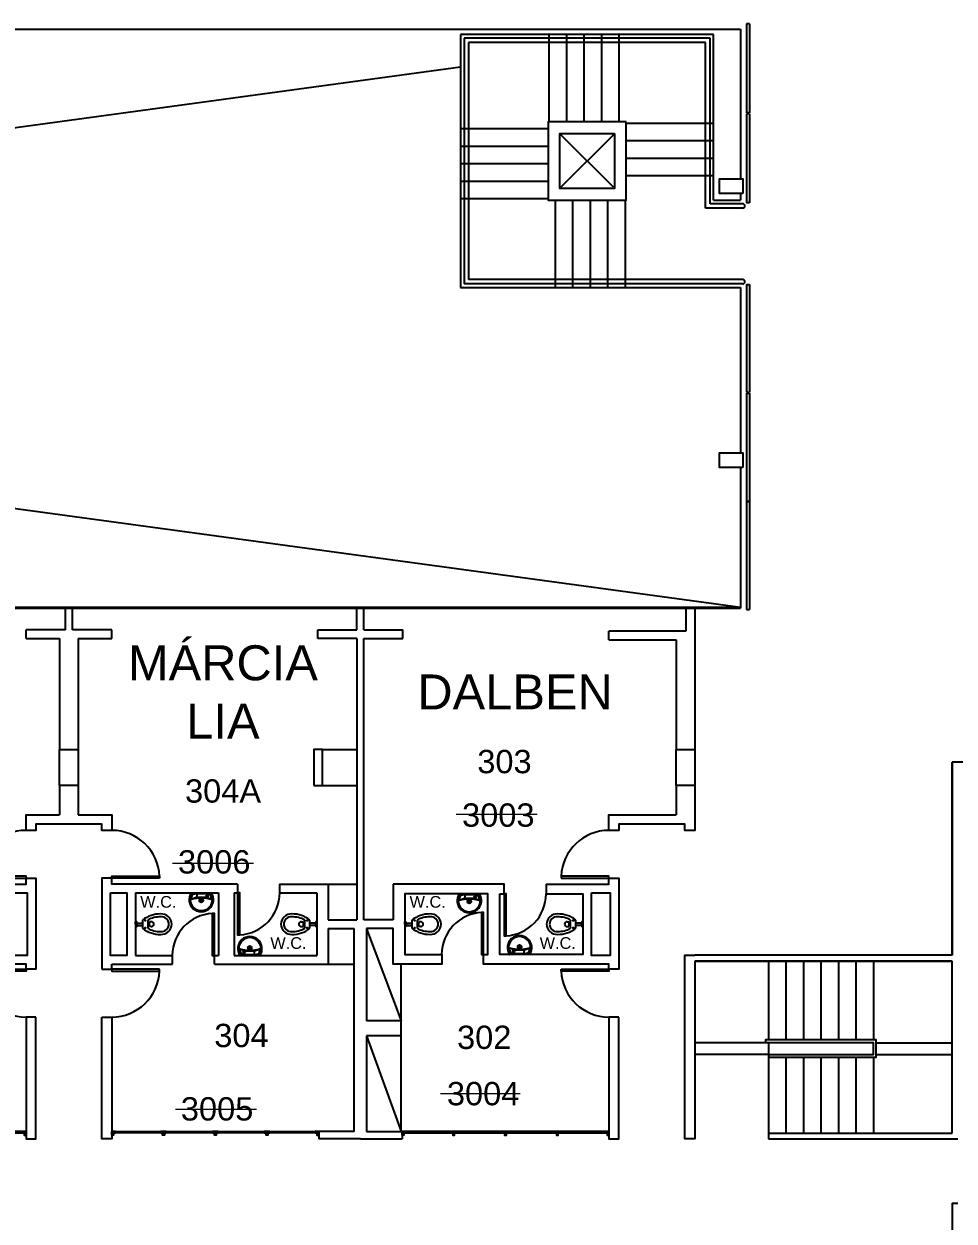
# Model space of a CAD drawing. Header units: metres. Extents: x -331 to 2982, y 362 to 2539.
# Drawn here: x 1066.98 to 1082.93, y 2306.4 to 2326.93 of the extents above; entities that cross this region are included whole.
import ezdxf
from ezdxf.enums import TextEntityAlignment as Align

# ---------------------------------------------------------------- set-up
doc = ezdxf.new("R2010")
doc.units = ezdxf.units.M
doc.linetypes.add('DASHDOT', pattern=[1, 0.5, -0.25, 0, -0.25])
doc.layers.get('0').update_dxf_attribs({"color": 251})
for name, color, linetype in [('ALV', 251, 'Continuous'), ('CX', 251, 'Continuous'), ('Det', 251, 'Continuous'), ('Est', 251, 'Continuous'), ('Mob', 251, 'Continuous'), ('Pis', 251, 'Continuous'), ('SALAS ANTIGAS', 1, 'Continuous'), ('SALAS NOVAS', 7, 'Continuous'), ('Texto_Salas', 251, 'Continuous'), ('vid', 251, 'Continuous'), ('vis', 251, 'Continuous')]:
    doc.layers.add(name, color=color, linetype=linetype)
doc.layers.add('Det_Lcorte', color=251, linetype='Continuous', lineweight=20)
doc.layers.add('LCorte', color=251, linetype='Continuous', lineweight=20)
doc.styles.add('ARIAL', font='arial.ttf')
doc.styles.add('DESTAQUE', font='arial.ttf', dxfattribs={"height": 0.4})
doc.styles.get("Standard").update_dxf_attribs({"font": 'arial.ttf', "height": 0.3})

# ---------------------------------------------------------------- blocks, each defined once
blk = doc.blocks.new('Gab_Velho01')
at = {"layer": 'ALV'}
for p, q in [((-938.009, 946.532), (-938.009, 946.902)), ((-933.129, 946.902), (-933.009, 946.902)), ((-933.129, 946.532), (-933.129, 946.902)), ((-933.009, 946.532), (-933.009, 946.902)), ((-928.129, 946.532), (-928.129, 946.902)), ((-938.009, 946.532), (-937.339, 946.532)), ((-937.339, 946.382), (-937.339, 946.532)), ((-933.804, 946.382), (-933.804, 946.532)), ((-933.129, 946.532), (-933.804, 946.532)), ((-932.334, 946.532), (-933.009, 946.532)), ((-932.334, 946.382), (-932.334, 946.532)), ((-928.799, 946.382), (-928.799, 946.532)), ((-928.799, 946.532), (-928.129, 946.532)), ((-938.009, 941.559), (-938.009, 946.382)), ((-938.009, 946.382), (-937.339, 946.382)), ((-933.804, 946.382), (-933.229, 946.382)), ((-933.229, 946.382), (-933.229, 944.482)), ((-932.909, 946.382), (-932.334, 946.382)), ((-932.909, 946.382), (-932.909, 944.482)), ((-928.129, 946.382), (-928.799, 946.382)), ((-928.129, 946.382), (-928.129, 941.559)), ((-933.229, 943.862), (-933.229, 943.362)), ((-932.909, 943.862), (-932.909, 943.362)), ((-936.514, 942.172), (-937.504, 942.172)), ((-937.504, 942.172), (-937.504, 941.559)), ((-930.174, 942.172), (-930.174, 942.022)), ((-929.454, 942.172), (-928.624, 942.172)), ((-929.454, 942.172), (-929.454, 942.022)), ((-928.624, 942.172), (-928.624, 941.559)), ((-931.924, 942.022), (-931.924, 940.947)), ((-931.924, 942.022), (-930.504, 942.022)), ((-930.504, 942.022), (-930.504, 940.947)), ((-930.234, 942.022), (-930.174, 942.022)), ((-930.234, 942.022), (-930.234, 940.947)), ((-929.454, 942.022), (-928.814, 942.022)), ((-928.814, 942.022), (-928.814, 940.947)), ((-937.504, 941.559), (-938.009, 941.559)), ((-928.624, 941.559), (-928.129, 941.559)), ((-937.964, 941.409), (-937.964, 939.826)), ((-928.624, 941.409), (-928.624, 940.797)), ((-928.624, 941.409), (-928.174, 941.409)), ((-928.174, 937.927), (-928.174, 941.409)), ((-931.924, 940.947), (-931.294, 940.947)), ((-931.294, 940.797), (-931.294, 940.947)), ((-930.574, 940.947), (-930.504, 940.947)), ((-930.574, 940.797), (-930.574, 940.947)), ((-930.234, 940.947), (-928.814, 940.947)), ((-932.334, 940.797), (-931.294, 940.797)), ((-932.334, 940.712), (-932.334, 940.797)), ((-930.574, 940.797), (-928.624, 940.797)), ((-932.504, 940.712), (-932.334, 940.712)), ((-937.369, 939.826), (-937.964, 939.826)), ((-937.369, 939.566), (-937.369, 939.826)), ((-937.964, 939.566), (-937.964, 937.927)), ((-937.369, 939.566), (-937.964, 939.566)), ((-937.964, 937.927), (-937.354, 937.927)), ((-937.354, 937.927), (-937.354, 937.802)), ((-928.174, 937.927), (-928.784, 937.927)), ((-928.784, 937.927), (-928.784, 937.802)), ((-938.069, 937.802), (-937.354, 937.802)), ((-928.069, 937.802), (-928.784, 937.802))]:
    blk.add_line(p, q, dxfattribs=at)
for points in [[(-932.909, 943.362), (-932.334, 943.362), (-932.334, 943.092), (-932.504, 943.092), (-932.504, 943.202), (-933.634, 943.202), (-933.634, 943.092), (-933.804, 943.092), (-933.804, 943.362), (-933.229, 943.362)], [(-934.884, 942.172), (-933.804, 942.172), (-933.804, 942.272), (-933.634, 942.272), (-933.634, 940.712), (-933.804, 940.712), (-933.804, 940.797), (-935.954, 940.797), (-935.954, 940.964), (-935.884, 940.964), (-935.884, 942.004), (-937.304, 942.004), (-937.304, 940.964), (-936.674, 940.964), (-936.674, 940.797), (-937.504, 940.797), (-937.504, 941.409), (-937.964, 941.409)], [(-935.674, 942.004), (-935.604, 942.004), (-935.604, 942.172), (-937.504, 942.172)], [(-934.884, 942.172), (-934.884, 942.004), (-934.254, 942.004), (-934.254, 940.964), (-935.674, 940.964), (-935.674, 942.004)], [(-930.174, 942.172), (-932.334, 942.172), (-932.334, 942.272), (-932.504, 942.272), (-932.504, 940.712)], [(-935.594, 937.906), (-935.594, 937.866), (-935.564, 937.866), (-935.564, 937.906)], [(-931.431, 937.906), (-931.431, 937.866), (-931.461, 937.866), (-931.461, 937.906)], [(-930.544, 937.906), (-930.544, 937.866), (-930.574, 937.866), (-930.574, 937.906)]]:
    blk.add_lwpolyline(points, dxfattribs=at)
for points in [[(-934.104, 942.022), (-933.784, 942.022), (-933.784, 940.947), (-934.104, 940.947)], [(-932.354, 942.022), (-932.074, 942.022), (-932.074, 940.947), (-932.354, 940.947)], [(-933.634, 939.892), (-933.804, 939.892), (-933.804, 937.802), (-933.634, 937.802)], [(-932.504, 939.892), (-932.334, 939.892), (-932.334, 937.802), (-932.504, 937.802)], [(-933.808, 937.926), (-937.35, 937.926), (-937.35, 937.906), (-933.808, 937.906)], [(-935.627, 937.926), (-935.581, 937.926), (-935.581, 937.906), (-935.627, 937.906), (-935.627, 937.905), (-935.58, 937.905), (-935.58, 937.927), (-935.627, 937.927)], [(-935.58, 937.927), (-935.577, 937.927), (-935.577, 937.905), (-935.58, 937.905)], [(-935.531, 937.926), (-935.576, 937.926), (-935.576, 937.906), (-935.531, 937.906), (-935.531, 937.905), (-935.577, 937.905), (-935.577, 937.927), (-935.531, 937.927)], [(-932.33, 937.926), (-928.788, 937.926), (-928.788, 937.906), (-932.33, 937.906)], [(-931.494, 937.926), (-931.449, 937.926), (-931.449, 937.906), (-931.494, 937.906), (-931.494, 937.905), (-931.448, 937.905), (-931.448, 937.927), (-931.494, 937.927)], [(-931.445, 937.927), (-931.448, 937.927), (-931.448, 937.905), (-931.445, 937.905)], [(-931.398, 937.926), (-931.444, 937.926), (-931.444, 937.906), (-931.398, 937.906), (-931.398, 937.905), (-931.445, 937.905), (-931.445, 937.927), (-931.398, 937.927)], [(-930.607, 937.926), (-930.561, 937.926), (-930.561, 937.906), (-930.607, 937.906), (-930.607, 937.905), (-930.56, 937.905), (-930.56, 937.927), (-930.607, 937.927)], [(-930.557, 937.927), (-930.56, 937.927), (-930.56, 937.905), (-930.557, 937.905)], [(-930.511, 937.926), (-930.556, 937.926), (-930.556, 937.906), (-930.511, 937.906), (-930.511, 937.905), (-930.557, 937.905), (-930.557, 937.927), (-930.511, 937.927)]]:
    blk.add_lwpolyline(points, close=True, dxfattribs=at)
at = {"layer": 'CX'}
for points in [[(-934.624, 942.272), (-933.804, 942.272), (-933.804, 942.307), (-934.624, 942.307)], [(-931.514, 942.272), (-932.334, 942.272), (-932.334, 942.307), (-931.514, 942.307)], [(-935.569, 941.284), (-935.569, 942.004), (-935.604, 942.004), (-935.604, 941.284)], [(-930.139, 941.302), (-930.139, 942.022), (-930.174, 942.022), (-930.174, 941.302)], [(-935.989, 941.684), (-935.989, 940.964), (-935.954, 940.964), (-935.954, 941.684)], [(-930.609, 941.667), (-930.609, 940.947), (-930.574, 940.947), (-930.574, 941.667)], [(-934.624, 940.712), (-933.804, 940.712), (-933.804, 940.677), (-934.624, 940.677)], [(-931.514, 940.712), (-932.334, 940.712), (-932.334, 940.677), (-931.514, 940.677)], [(-937.351, 937.927), (-937.354, 937.927), (-937.354, 937.905), (-937.351, 937.905)], [(-937.291, 937.926), (-937.35, 937.926), (-937.35, 937.906), (-937.291, 937.906), (-937.291, 937.905), (-937.351, 937.905), (-937.351, 937.927), (-937.291, 937.927)], [(-936.514, 937.926), (-936.469, 937.926), (-936.469, 937.906), (-936.514, 937.906), (-936.514, 937.905), (-936.468, 937.905), (-936.468, 937.927), (-936.514, 937.927)], [(-936.468, 937.927), (-936.465, 937.927), (-936.465, 937.905), (-936.468, 937.905)], [(-936.418, 937.926), (-936.464, 937.926), (-936.464, 937.906), (-936.418, 937.906), (-936.418, 937.905), (-936.465, 937.905), (-936.465, 937.927), (-936.418, 937.927)], [(-934.739, 937.926), (-934.694, 937.926), (-934.694, 937.906), (-934.739, 937.906), (-934.739, 937.905), (-934.693, 937.905), (-934.693, 937.927), (-934.739, 937.927)], [(-934.693, 937.927), (-934.69, 937.927), (-934.69, 937.905), (-934.693, 937.905)], [(-934.643, 937.926), (-934.689, 937.926), (-934.689, 937.906), (-934.643, 937.906), (-934.643, 937.905), (-934.69, 937.905), (-934.69, 937.927), (-934.643, 937.927)], [(-933.867, 937.926), (-933.808, 937.926), (-933.808, 937.906), (-933.867, 937.906), (-933.867, 937.905), (-933.807, 937.905), (-933.807, 937.927), (-933.867, 937.927)], [(-933.807, 937.927), (-933.804, 937.927), (-933.804, 937.905), (-933.807, 937.905)], [(-932.331, 937.927), (-932.334, 937.927), (-932.334, 937.905), (-932.331, 937.905)], [(-932.271, 937.926), (-932.33, 937.926), (-932.33, 937.906), (-932.271, 937.906), (-932.271, 937.905), (-932.331, 937.905), (-932.331, 937.927), (-932.271, 937.927)], [(-929.719, 937.926), (-929.674, 937.926), (-929.674, 937.906), (-929.719, 937.906), (-929.719, 937.905), (-929.673, 937.905), (-929.673, 937.927), (-929.719, 937.927)], [(-929.67, 937.927), (-929.673, 937.927), (-929.673, 937.905), (-929.67, 937.905)], [(-929.623, 937.926), (-929.669, 937.926), (-929.669, 937.906), (-929.623, 937.906), (-929.623, 937.905), (-929.67, 937.905), (-929.67, 937.927), (-929.623, 937.927)], [(-928.847, 937.926), (-928.788, 937.926), (-928.788, 937.906), (-928.847, 937.906), (-928.847, 937.905), (-928.787, 937.905), (-928.787, 937.927), (-928.847, 937.927)], [(-928.787, 937.927), (-928.784, 937.927), (-928.784, 937.905), (-928.787, 937.905)]]:
    blk.add_lwpolyline(points, close=True, dxfattribs=at)
for points in [[(-937.324, 937.906), (-937.324, 937.866), (-937.354, 937.866), (-937.354, 937.906)], [(-936.481, 937.906), (-936.481, 937.866), (-936.451, 937.866), (-936.451, 937.906)], [(-934.706, 937.906), (-934.706, 937.866), (-934.676, 937.866), (-934.676, 937.906)], [(-933.834, 937.906), (-933.834, 937.866), (-933.804, 937.866), (-933.804, 937.906)], [(-932.304, 937.906), (-932.304, 937.866), (-932.334, 937.866), (-932.334, 937.906)], [(-929.656, 937.906), (-929.656, 937.866), (-929.686, 937.866), (-929.686, 937.906)], [(-928.814, 937.906), (-928.814, 937.866), (-928.784, 937.866), (-928.784, 937.906)]]:
    blk.add_lwpolyline(points, dxfattribs=at)
at = {"layer": 'CX', "color": 1}
for centre, radius, start, end in [((-933.804, 942.272), 0.821, 90, 177.5559), ((-932.334, 942.272), 0.821, 2.4441, 90), ((-935.604, 942.004), 0.721, 272.783, 0), ((-930.174, 942.022), 0.721, 272.783, 0), ((-935.954, 940.964), 0.721, 92.783, 180), ((-930.574, 940.947), 0.721, 92.783, 180), ((-933.804, 940.712), 0.821, 182.4441, 270), ((-932.334, 940.712), 0.821, 270, 357.5559)]:
    blk.add_arc(centre, radius, start, end, dxfattribs=at)
at = {"layer": 'Est'}
for points in [[(-933.229, 944.482), (-932.909, 944.482), (-932.909, 943.862), (-933.229, 943.862)], [(-928.869, 943.862), (-928.719, 943.862), (-928.719, 944.482), (-928.869, 944.482)]]:
    blk.add_lwpolyline(points, close=True, dxfattribs=at)
at = {"layer": 'Mob'}
for p, q in [((-928.719, 944.482), (-928.129, 944.482)), ((-928.719, 943.862), (-928.129, 943.862)), ((-928.624, 942.172), (-928.129, 942.172)), ((-936.377, 942.004), (-936.026, 942.004)), ((-930.975, 942.022), (-930.623, 942.022)), ((-937.184, 941.554), (-937.184, 941.414)), ((-937.096, 941.554), (-937.096, 941.414)), ((-934.462, 941.414), (-934.462, 941.554)), ((-934.374, 941.414), (-934.374, 941.554)), ((-931.804, 941.554), (-931.804, 941.414)), ((-931.716, 941.554), (-931.716, 941.414)), ((-929.022, 941.414), (-929.022, 941.554)), ((-928.934, 941.414), (-928.934, 941.554)), ((-937.304, 941.484), (-937.304, 941.524)), ((-937.304, 941.524), (-937.293, 941.524)), ((-937.304, 941.484), (-937.304, 941.444)), ((-937.304, 941.444), (-937.293, 941.444)), ((-937.284, 941.504), (-937.284, 941.515)), ((-937.284, 941.504), (-937.284, 941.464)), ((-937.284, 941.504), (-937.184, 941.504)), ((-937.284, 941.464), (-937.184, 941.464)), ((-937.284, 941.464), (-937.284, 941.453)), ((-937.065, 941.443), (-937.065, 941.525)), ((-937.036, 941.525), (-937.065, 941.525)), ((-937.036, 941.443), (-937.065, 941.443)), ((-934.522, 941.525), (-934.493, 941.525)), ((-934.522, 941.443), (-934.493, 941.443)), ((-934.493, 941.525), (-934.493, 941.443)), ((-934.274, 941.504), (-934.374, 941.504)), ((-934.274, 941.464), (-934.374, 941.464)), ((-934.274, 941.504), (-934.274, 941.515)), ((-934.274, 941.464), (-934.274, 941.504)), ((-934.274, 941.464), (-934.274, 941.453)), ((-934.254, 941.524), (-934.265, 941.524)), ((-934.254, 941.444), (-934.265, 941.444)), ((-934.254, 941.484), (-934.254, 941.524)), ((-934.254, 941.484), (-934.254, 941.444)), ((-931.924, 941.484), (-931.924, 941.524)), ((-931.924, 941.524), (-931.913, 941.524)), ((-931.924, 941.484), (-931.924, 941.444)), ((-931.924, 941.444), (-931.913, 941.444)), ((-931.904, 941.504), (-931.904, 941.515)), ((-931.904, 941.504), (-931.904, 941.464)), ((-931.904, 941.504), (-931.804, 941.504)), ((-931.904, 941.464), (-931.804, 941.464)), ((-931.904, 941.464), (-931.904, 941.453)), ((-931.685, 941.443), (-931.685, 941.525)), ((-931.656, 941.525), (-931.685, 941.525)), ((-931.656, 941.443), (-931.685, 941.443)), ((-929.082, 941.525), (-929.053, 941.525)), ((-929.082, 941.443), (-929.053, 941.443)), ((-929.053, 941.525), (-929.053, 941.443)), ((-928.834, 941.504), (-928.934, 941.504)), ((-928.834, 941.464), (-928.934, 941.464)), ((-928.834, 941.504), (-928.834, 941.515)), ((-928.834, 941.464), (-928.834, 941.504)), ((-928.834, 941.464), (-928.834, 941.453)), ((-928.814, 941.524), (-928.825, 941.524)), ((-928.814, 941.444), (-928.825, 941.444)), ((-928.814, 941.484), (-928.814, 941.524)), ((-928.814, 941.484), (-928.814, 941.444)), ((-935.161, 940.964), (-935.512, 940.964)), ((-929.788, 940.947), (-930.139, 940.947)), ((-928.624, 940.797), (-928.174, 940.797))]:
    blk.add_line(p, q, dxfattribs=at)
at = {"layer": 'Mob', "ltscale": 0.8}
for p, q in [((-937.964, 941.402), (-937.369, 939.826)), ((-937.964, 939.566), (-937.369, 937.927))]:
    blk.add_line(p, q, dxfattribs=at)
at = {"layer": 'Mob'}
for points in [[(-936.201, 941.993, 0.019765), (-936.327, 941.988, 0.055725), (-936.345, 941.986, 0.26837), (-936.378, 941.95, 0.08527), (-936.39, 941.863, 0.373975), (-936.201, 941.698, 0.373975), (-936.011, 941.863, 0.08527), (-936.023, 941.95, 0.26837), (-936.057, 941.986, 0.055725), (-936.075, 941.988, 0.019765)], [(-930.798, 942.011, 0.019765), (-930.924, 942.006, 0.055725), (-930.942, 942.004, 0.26837), (-930.975, 941.968, 0.08527), (-930.987, 941.88, 0.373975), (-930.798, 941.716, 0.373975), (-930.609, 941.88, 0.08527), (-930.621, 941.968, 0.26837), (-930.654, 942.004, 0.055725), (-930.672, 942.006, 0.019765)], [(-935.337, 940.975, 0.019765), (-935.211, 940.98, 0.055725), (-935.193, 940.982, 0.26837), (-935.16, 941.018, 0.08527), (-935.148, 941.106, 0.373975), (-935.337, 941.27, 0.373975), (-935.526, 941.106, 0.08527), (-935.515, 941.018, 0.26837), (-935.481, 940.982, 0.055725), (-935.463, 940.98, 0.019765)], [(-929.964, 940.957, 0.019765), (-929.838, 940.962, 0.055725), (-929.82, 940.965, 0.26837), (-929.787, 941.001, 0.08527), (-929.775, 941.088, 0.373975), (-929.964, 941.253, 0.373975), (-930.154, 941.088, 0.08527), (-930.142, 941.001, 0.26837), (-930.108, 940.965, 0.055725), (-930.09, 940.962, 0.019765)]]:
    blk.add_lwpolyline(points, format="xyb", close=True, dxfattribs=at)
for points in [[(-936.026, 941.897, 0.09339), (-936.039, 941.95, 0.281673), (-936.084, 941.983, 0.022774), (-936.174, 941.989), (-936.201, 941.989), (-936.228, 941.989, 0.022774), (-936.318, 941.983, 0.281673), (-936.363, 941.95, 0.09339), (-936.375, 941.897)], [(-936.365, 941.893, -0.467154), (-936.363, 941.9, -0.039312), (-936.296, 941.924, 0.320715), (-936.277, 941.944, 0.032811), (-936.273, 941.982)], [(-930.624, 941.914, 0.09339), (-930.636, 941.968, 0.281673), (-930.681, 942.001, 0.022774), (-930.771, 942.006), (-930.798, 942.006), (-930.825, 942.006, 0.022774), (-930.915, 942.001, 0.281673), (-930.96, 941.968, 0.09339), (-930.973, 941.914)], [(-930.963, 941.91, -0.467154), (-930.96, 941.917, -0.039312), (-930.893, 941.941, 0.320715), (-930.874, 941.961, 0.032811), (-930.87, 941.999)], [(-936.026, 941.897, -0.557482), (-936.034, 941.892, 0.068592), (-936.138, 941.922, 0.02486), (-936.201, 941.927, 0.02486), (-936.264, 941.922, 0.068592), (-936.368, 941.892, -0.557482), (-936.375, 941.897)], [(-936.033, 941.892, 0.072415), (-936.201, 941.915, 0.072415), (-936.368, 941.892)], [(-930.624, 941.914, -0.557482), (-930.631, 941.909, 0.068592), (-930.735, 941.939, 0.02486), (-930.798, 941.944, 0.02486), (-930.861, 941.939, 0.068592), (-930.965, 941.909, -0.557482), (-930.973, 941.914)], [(-930.631, 941.909, 0.072415), (-930.798, 941.932, 0.072415), (-930.966, 941.909)], [(-935.512, 941.071, -0.557482), (-935.504, 941.076, 0.068592), (-935.4, 941.046, 0.02486), (-935.337, 941.041, 0.02486), (-935.274, 941.046, 0.068592), (-935.17, 941.076, -0.557482), (-935.163, 941.071)], [(-935.512, 941.071, 0.09339), (-935.499, 941.018, 0.281673), (-935.454, 940.985, 0.022774), (-935.364, 940.979), (-935.337, 940.979), (-935.31, 940.979, 0.022774), (-935.22, 940.985, 0.281673), (-935.175, 941.018, 0.09339), (-935.163, 941.071)], [(-935.505, 941.077, 0.072415), (-935.337, 941.053, 0.072415), (-935.17, 941.077)], [(-935.173, 941.075, -0.467154), (-935.175, 941.068, -0.039312), (-935.242, 941.045, 0.320715), (-935.261, 941.024, 0.032811), (-935.265, 940.987)], [(-930.139, 941.054, -0.557482), (-930.131, 941.059, 0.068592), (-930.027, 941.029, 0.02486), (-929.964, 941.024, 0.02486), (-929.901, 941.029, 0.068592), (-929.797, 941.059, -0.557482), (-929.79, 941.054)], [(-930.139, 941.054, 0.09339), (-930.126, 941.001, 0.281673), (-930.081, 940.968, 0.022774), (-929.991, 940.962), (-929.964, 940.962), (-929.937, 940.962, 0.022774), (-929.847, 940.968, 0.281673), (-929.802, 941.001, 0.09339), (-929.79, 941.054)], [(-930.132, 941.059, 0.072415), (-929.964, 941.036, 0.072415), (-929.797, 941.059)], [(-929.8, 941.058, -0.467154), (-929.802, 941.051, -0.039312), (-929.869, 941.027, 0.320715), (-929.888, 941.007, 0.032811), (-929.892, 940.969)]]:
    blk.add_lwpolyline(points, format="xyb", dxfattribs=at)
for points in [[(-937.369, 939.826), (-937.369, 940.797)], [(-937.369, 937.927), (-937.369, 939.566)]]:
    blk.add_lwpolyline(points, dxfattribs=at)
for centre, radius in [((-936.102, 941.947), 0.0158), ((-930.699, 941.965), 0.0158), ((-936.201, 941.874), 0.0328), ((-936.201, 941.874), 0.0203), ((-930.798, 941.891), 0.0328), ((-930.798, 941.891), 0.0203), ((-937.138, 941.546), 0.00707), ((-934.42, 941.546), 0.00707), ((-931.758, 941.546), 0.00707), ((-928.98, 941.546), 0.00707), ((-937.138, 941.422), 0.00707), ((-934.42, 941.422), 0.00707), ((-931.758, 941.422), 0.00707), ((-928.98, 941.422), 0.00707), ((-935.436, 941.021), 0.0158), ((-935.337, 941.095), 0.0328), ((-935.337, 941.095), 0.0203), ((-930.063, 941.003), 0.0158), ((-929.964, 941.077), 0.0328), ((-929.964, 941.077), 0.0203)]:
    blk.add_circle(centre, radius, dxfattribs=at)
for centre, radius, start, end in [((-936.143, 941.879), 0.266, 151.9123, 184.0939), ((-936.375, 942.001), 0.0027, 90, 152.2647), ((-936.026, 942.001), 0.0027, 27.7353, 90), ((-936.259, 941.879), 0.266, 355.9061, 27.7353), ((-930.74, 941.897), 0.266, 151.9123, 184.0939), ((-930.856, 941.897), 0.266, 355.9061, 27.7353), ((-936.201, 941.889), 0.209, 187.9818, 270), ((-936.201, 941.889), 0.209, 270, 352.0182), ((-930.798, 941.907), 0.209, 187.9818, 270), ((-930.798, 941.907), 0.209, 270, 352.0182), ((-936.89, 941.195), 0.464, 87.9363, 129.3021), ((-936.89, 941.195), 0.414, 87.9363, 119.8675), ((-936.863, 941.48), 0.179, 1.2038, 93.3189), ((-936.863, 941.48), 0.129, 1.2038, 93.3189), ((-934.695, 941.48), 0.179, 86.6811, 178.7962), ((-934.695, 941.48), 0.129, 86.6811, 178.7962), ((-934.668, 941.195), 0.464, 50.6979, 92.0637), ((-934.668, 941.195), 0.414, 60.1325, 92.0637), ((-931.51, 941.195), 0.464, 87.9363, 129.3021), ((-931.51, 941.195), 0.414, 87.9363, 119.8675), ((-931.483, 941.48), 0.179, 1.2038, 93.3189), ((-931.483, 941.48), 0.129, 1.2038, 93.3189), ((-929.255, 941.48), 0.179, 86.6811, 178.7962), ((-929.255, 941.48), 0.129, 86.6811, 178.7962), ((-929.228, 941.195), 0.464, 50.6979, 92.0637), ((-929.228, 941.195), 0.414, 60.1325, 92.0637), ((-937.293, 941.515), 0.00935, 0, 90), ((-937.293, 941.453), 0.00935, 270, 0), ((-936.89, 941.773), 0.464, 230.6979, 272.0637), ((-936.89, 941.773), 0.414, 240.1325, 272.0637), ((-937.033, 941.482), 0.043, 1.2038, 93.3189), ((-937.033, 941.486), 0.043, 266.6811, 358.7962), ((-936.863, 941.488), 0.179, 266.6811, 358.7962), ((-936.863, 941.488), 0.129, 266.6811, 358.7962), ((-934.695, 941.488), 0.179, 181.2038, 273.3189), ((-934.695, 941.488), 0.129, 181.2038, 273.3189), ((-934.668, 941.773), 0.464, 267.9363, 309.3021), ((-934.668, 941.773), 0.414, 267.9363, 299.8675), ((-934.524, 941.482), 0.043, 86.6811, 178.7962), ((-934.524, 941.486), 0.043, 181.2038, 273.3189), ((-934.265, 941.515), 0.00935, 90, 180), ((-934.265, 941.453), 0.00935, 180, 270), ((-931.913, 941.515), 0.00935, 0, 90), ((-931.913, 941.453), 0.00935, 270, 0), ((-931.51, 941.773), 0.464, 230.6979, 272.0637), ((-931.51, 941.773), 0.414, 240.1325, 272.0637), ((-931.653, 941.482), 0.043, 1.2038, 93.3189), ((-931.653, 941.486), 0.043, 266.6811, 358.7962), ((-931.483, 941.488), 0.179, 266.6811, 358.7962), ((-931.483, 941.488), 0.129, 266.6811, 358.7962), ((-929.255, 941.488), 0.179, 181.2038, 273.3189), ((-929.255, 941.488), 0.129, 181.2038, 273.3189), ((-929.228, 941.773), 0.464, 267.9363, 309.3021), ((-929.228, 941.773), 0.414, 267.9363, 299.8675), ((-929.084, 941.482), 0.043, 86.6811, 178.7962), ((-929.084, 941.486), 0.043, 181.2038, 273.3189), ((-928.825, 941.515), 0.00935, 90, 180), ((-928.825, 941.453), 0.00935, 180, 270), ((-935.337, 941.079), 0.209, 90, 172.0182), ((-935.337, 941.079), 0.209, 7.9818, 90), ((-929.964, 941.062), 0.209, 90, 172.0182), ((-929.964, 941.062), 0.209, 7.9818, 90), ((-935.279, 941.089), 0.266, 175.9061, 207.7353), ((-935.512, 940.967), 0.0027, 207.7353, 270), ((-935.163, 940.967), 0.0027, 270, 332.2647), ((-935.395, 941.089), 0.266, 331.9123, 4.0939), ((-929.906, 941.072), 0.266, 175.9061, 207.7353), ((-930.022, 941.072), 0.266, 331.9123, 4.0939)]:
    blk.add_arc(centre, radius, start, end, dxfattribs=at)
blk = doc.blocks.new('tttttttttttttt6')
at = {"color": 251}
for centre, start, end in [((1297.3057, 2343.3978), 90, 152.26469), ((1297.6553, 2343.3978), 27.73531, 90), ((1298.1691, 2342.3632), 207.73531, 270), ((1298.5186, 2342.3632), 270, 332.26469)]:
    blk.add_arc(centre, 0.0027, start, end, dxfattribs=at)
at = {"layer": 'ALV', "color": 251}
for p, q in [((1295.6722, 2347.928), (1295.6722, 2348.298)), ((1301.3472, 2348.298), (1301.1972, 2348.298)), ((1301.1972, 2348.298), (1301.1972, 2347.908)), ((1301.3472, 2348.298), (1301.3472, 2345.878)), ((1295.6722, 2347.928), (1296.3422, 2347.928)), ((1296.3422, 2347.778), (1296.3422, 2347.928)), ((1295.6722, 2342.9555), (1295.6722, 2347.778)), ((1295.6722, 2347.778), (1296.3422, 2347.778)), ((1299.8772, 2347.758), (1299.8772, 2347.908)), ((1301.1972, 2347.908), (1299.8772, 2347.908)), ((1299.8772, 2347.758), (1301.0272, 2347.758)), ((1301.0272, 2347.758), (1301.0272, 2345.878)), ((1301.3472, 2347.758), (1301.3472, 2347.758)), ((1305.7622, 2342.608), (1305.7622, 2345.658)), ((1305.9703, 2345.658), (1305.7622, 2345.658)), ((1305.7622, 2345.658), (1305.7622, 2342.608)), ((1305.9703, 2345.658), (1305.7622, 2345.658)), ((1305.7622, 2345.658), (1305.7622, 2342.608)), ((1305.9703, 2345.658), (1305.7622, 2345.658)), ((1305.7622, 2345.658), (1305.7622, 2342.608)), ((1305.9703, 2345.658), (1305.7622, 2345.658)), ((1301.0272, 2345.258), (1301.0272, 2344.758)), ((1301.3472, 2345.258), (1301.3472, 2344.758)), ((1297.1672, 2343.568), (1296.1772, 2343.568)), ((1296.1772, 2343.568), (1296.1772, 2342.9555)), ((1296.1772, 2342.9555), (1295.6722, 2342.9555)), ((1296.1772, 2342.8055), (1295.7172, 2342.8055)), ((1295.7172, 2342.8055), (1295.7172, 2341.2229)), ((1305.7622, 2342.348), (1305.7622, 2342.608)), ((1305.7622, 2342.608), (1305.7622, 2342.348)), ((1305.7622, 2342.608), (1305.7622, 2342.348)), ((1305.7622, 2342.608), (1305.7622, 2342.348)), ((1305.7622, 2342.348), (1301.3472, 2342.348)), ((1305.7622, 2342.348), (1301.3472, 2342.348)), ((1305.7622, 2342.348), (1301.3472, 2342.348)), ((1305.7622, 2342.348), (1301.3472, 2342.348)), ((1305.7622, 2342.248), (1301.3472, 2342.248)), ((1301.3472, 2342.248), (1305.7622, 2342.248)), ((1301.3472, 2342.248), (1305.7622, 2342.248)), ((1301.3472, 2342.248), (1305.7622, 2342.248)), ((1305.7622, 2339.298), (1305.7622, 2342.248)), ((1296.3122, 2341.2229), (1295.7172, 2341.2229)), ((1296.3122, 2340.9629), (1296.3122, 2341.2229)), ((1295.7172, 2340.9629), (1295.7172, 2339.323)), ((1296.3122, 2340.9629), (1295.7172, 2340.9629)), ((1295.7172, 2339.323), (1296.3272, 2339.323)), ((1296.3272, 2339.323), (1296.3272, 2339.198)), ((1295.6122, 2339.198), (1296.3272, 2339.198)), ((1302.6122, 2339.298), (1305.7622, 2339.298)), ((1302.6122, 2339.298), (1302.6122, 2339.198)), ((1302.6122, 2339.198), (1305.7622, 2339.198)), ((1302.6122, 2339.198), (1305.7622, 2339.198)), ((1305.0222, 2339.198), (1305.7622, 2339.198)), ((1305.6622, 2339.198), (1305.8622, 2339.198)), ((1305.7622, 2338.098), (1305.8622, 2338.098)), ((1305.7622, 2338.098), (1305.7622, 2336.9205))]:
    blk.add_line(p, q, dxfattribs=at)
for points in [[(1305.7622, 2342.558), (1305.7622, 2345.658)], [(1301.3472, 2344.758), (1301.3472, 2344.758), (1301.3472, 2344.488), (1301.1772, 2344.488), (1301.1772, 2344.598), (1300.0472, 2344.598), (1300.0472, 2344.488), (1299.8772, 2344.488), (1299.8772, 2344.758), (1301.0272, 2344.758)], [(1298.7972, 2343.568), (1299.8772, 2343.568), (1299.8772, 2343.668), (1300.0472, 2343.668), (1300.0472, 2342.108), (1299.8772, 2342.108), (1299.8772, 2342.193), (1297.7272, 2342.193), (1297.7272, 2342.3605), (1297.7972, 2342.3605), (1297.7972, 2343.4005), (1296.3772, 2343.4005), (1296.3772, 2342.3605), (1297.0072, 2342.3605), (1297.0072, 2342.193), (1296.1772, 2342.193), (1296.1772, 2342.8055), (1295.7172, 2342.8055)], [(1298.0072, 2343.4005), (1298.0772, 2343.4005), (1298.0772, 2343.568), (1296.1772, 2343.568)], [(1298.7972, 2343.568), (1298.7972, 2343.4005), (1299.4272, 2343.4005), (1299.4272, 2342.3605), (1298.0072, 2342.3605), (1298.0072, 2343.4005)], [(1301.3472, 2342.248), (1301.3472, 2339.198), (1301.1772, 2339.198), (1301.1772, 2342.348), (1301.3472, 2342.348)]]:
    blk.add_lwpolyline(points, dxfattribs=at)
for points in [[(1299.5772, 2343.418), (1299.8972, 2343.418), (1299.8972, 2342.343), (1299.5772, 2342.343)], [(1300.0472, 2341.288), (1299.8772, 2341.288), (1299.8772, 2339.198), (1300.0472, 2339.198)]]:
    blk.add_lwpolyline(points, close=True, dxfattribs=at)
at = {"layer": 'CX', "color": 251}
for points in [[(1302.1719, 2355.4132), (1301.7722, 2355.4132), (1301.7722, 2355.6632), (1302.1719, 2355.6632)], [(1302.1719, 2350.7132), (1301.7722, 2350.7132), (1301.7722, 2350.9632), (1302.1719, 2350.9632)], [(1296.3302, 2339.323), (1296.3272, 2339.323), (1296.3272, 2339.301), (1296.3302, 2339.301)], [(1296.3902, 2339.322), (1296.3312, 2339.322), (1296.3312, 2339.302), (1296.3902, 2339.302), (1296.3902, 2339.301), (1296.3302, 2339.301), (1296.3302, 2339.323), (1296.3902, 2339.323)], [(1297.1667, 2339.322), (1297.2122, 2339.322), (1297.2122, 2339.302), (1297.1667, 2339.302), (1297.1667, 2339.301), (1297.2132, 2339.301), (1297.2132, 2339.323), (1297.1667, 2339.323)], [(1297.2132, 2339.323), (1297.2162, 2339.323), (1297.2162, 2339.301), (1297.2132, 2339.301)], [(1297.2627, 2339.322), (1297.2172, 2339.322), (1297.2172, 2339.302), (1297.2627, 2339.302), (1297.2627, 2339.301), (1297.2162, 2339.301), (1297.2162, 2339.323), (1297.2627, 2339.323)], [(1298.0542, 2339.322), (1298.0997, 2339.322), (1298.0997, 2339.302), (1298.0542, 2339.302), (1298.0542, 2339.301), (1298.1007, 2339.301), (1298.1007, 2339.323), (1298.0542, 2339.323)], [(1298.1007, 2339.323), (1298.1037, 2339.323), (1298.1037, 2339.301), (1298.1007, 2339.301)], [(1298.1502, 2339.322), (1298.1047, 2339.322), (1298.1047, 2339.302), (1298.1502, 2339.302), (1298.1502, 2339.301), (1298.1037, 2339.301), (1298.1037, 2339.323), (1298.1502, 2339.323)], [(1298.9417, 2339.322), (1298.9872, 2339.322), (1298.9872, 2339.302), (1298.9417, 2339.302), (1298.9417, 2339.301), (1298.9882, 2339.301), (1298.9882, 2339.323), (1298.9417, 2339.323)], [(1298.9882, 2339.323), (1298.9912, 2339.323), (1298.9912, 2339.301), (1298.9882, 2339.301)], [(1299.0377, 2339.322), (1298.9922, 2339.322), (1298.9922, 2339.302), (1299.0377, 2339.302), (1299.0377, 2339.301), (1298.9912, 2339.301), (1298.9912, 2339.323), (1299.0377, 2339.323)], [(1299.8142, 2339.322), (1299.8732, 2339.322), (1299.8732, 2339.302), (1299.8142, 2339.302), (1299.8142, 2339.301), (1299.8742, 2339.301), (1299.8742, 2339.323), (1299.8142, 2339.323)], [(1299.8742, 2339.323), (1299.8772, 2339.323), (1299.8772, 2339.301), (1299.8742, 2339.301)]]:
    blk.add_lwpolyline(points, close=True, dxfattribs=at)
at = {"layer": 'CX', "color": 251, "ltscale": 0.8}
for points in [[(1299.0572, 2343.668), (1299.8772, 2343.668), (1299.8772, 2343.703), (1299.0572, 2343.703)], [(1298.1122, 2342.6805), (1298.1122, 2343.4005), (1298.0772, 2343.4005), (1298.0772, 2342.6805)], [(1297.6922, 2343.0805), (1297.6922, 2342.3605), (1297.7272, 2342.3605), (1297.7272, 2343.0805)], [(1299.0572, 2342.108), (1299.8772, 2342.108), (1299.8772, 2342.073), (1299.0572, 2342.073)]]:
    blk.add_lwpolyline(points, close=True, dxfattribs=at)
at = {"layer": 'CX', "color": 251}
for points in [[(1296.3572, 2339.302), (1296.3572, 2339.262), (1296.3272, 2339.262), (1296.3272, 2339.302)], [(1297.1997, 2339.302), (1297.1997, 2339.262), (1297.2297, 2339.262), (1297.2297, 2339.302)], [(1298.0872, 2339.302), (1298.0872, 2339.262), (1298.1172, 2339.262), (1298.1172, 2339.302)], [(1298.9747, 2339.302), (1298.9747, 2339.262), (1299.0047, 2339.262), (1299.0047, 2339.302)], [(1299.8472, 2339.302), (1299.8472, 2339.262), (1299.8772, 2339.262), (1299.8772, 2339.302)]]:
    blk.add_lwpolyline(points, dxfattribs=at)
at = {"layer": 'CX', "color": 251, "ltscale": 0.8}
for centre, radius, start, end in [((1299.8772, 2343.668), 0.8207, 90, 177.55593), ((1298.0772, 2343.4005), 0.7209, 272.78302, 0), ((1297.7272, 2342.3605), 0.7209, 92.78302, 180), ((1299.8772, 2342.108), 0.8207, 182.44407, 270)]:
    blk.add_arc(centre, radius, start, end, dxfattribs=at)
at = {"layer": 'Det', "color": 251}
for p, q in [((1297.3318, 2357.5776), (1229.3272, 2348.318)), ((1234.1675, 2357.5773), (1302.1322, 2348.318)), ((1299.9518, 2356.4182), (1299.0518, 2355.5182)), ((1299.9518, 2355.5182), (1299.0518, 2356.4182)), ((1299.9518, 2356.4182), (1299.0518, 2355.5182)), ((1299.9518, 2355.5182), (1299.0518, 2356.4182)), ((1299.9518, 2355.5182), (1299.0518, 2356.4182)), ((1299.9518, 2356.4182), (1299.0518, 2355.5182)), ((1299.9518, 2355.5182), (1299.0518, 2356.4182)), ((1299.9518, 2356.4182), (1299.0518, 2355.5182))]:
    blk.add_line(p, q, dxfattribs=at)
at = {"layer": 'Est', "color": 251}
blk.add_lwpolyline([(1301.0272, 2345.878), (1301.3472, 2345.878), (1301.3472, 2345.258), (1301.0272, 2345.258)], close=True, dxfattribs=at)
at = {"layer": 'Mob', "color": 251}
for p, q in [((1297.3041, 2343.4005), (1297.6553, 2343.4005)), ((1296.3772, 2342.8805), (1296.3772, 2342.9208)), ((1296.3772, 2342.9208), (1296.3878, 2342.9208)), ((1296.3772, 2342.8805), (1296.3772, 2342.8402)), ((1296.3772, 2342.8402), (1296.3878, 2342.8402)), ((1296.3972, 2342.9005), (1296.3972, 2342.9115)), ((1296.3972, 2342.9005), (1296.3972, 2342.8605)), ((1296.3972, 2342.9005), (1296.4972, 2342.9005)), ((1296.3972, 2342.8605), (1296.4972, 2342.8605)), ((1296.3972, 2342.8605), (1296.3972, 2342.8495)), ((1296.4972, 2342.9505), (1296.4972, 2342.8105)), ((1296.585, 2342.9505), (1296.585, 2342.8105)), ((1296.6159, 2342.8396), (1296.6159, 2342.9213)), ((1296.6452, 2342.9213), (1296.6159, 2342.9213)), ((1296.6452, 2342.8396), (1296.6159, 2342.8396)), ((1299.1592, 2342.9213), (1299.1885, 2342.9213)), ((1299.1592, 2342.8396), (1299.1885, 2342.8396)), ((1299.1885, 2342.9213), (1299.1885, 2342.8396)), ((1299.2194, 2342.8105), (1299.2194, 2342.9505)), ((1299.3072, 2342.8105), (1299.3072, 2342.9505)), ((1299.4072, 2342.9005), (1299.3072, 2342.9005)), ((1299.4072, 2342.8605), (1299.3072, 2342.8605)), ((1299.4072, 2342.9005), (1299.4072, 2342.9115)), ((1299.4072, 2342.8605), (1299.4072, 2342.9005)), ((1299.4072, 2342.8605), (1299.4072, 2342.8495)), ((1299.4272, 2342.9208), (1299.4165, 2342.9208)), ((1299.4272, 2342.8402), (1299.4165, 2342.8402)), ((1299.4272, 2342.8805), (1299.4272, 2342.9208)), ((1299.4272, 2342.8805), (1299.4272, 2342.8402)), ((1298.5202, 2342.3605), (1298.1691, 2342.3605))]:
    blk.add_line(p, q, dxfattribs=at)
at = {"layer": 'Mob', "color": 251, "ltscale": 0.8}
for p, q in [((1295.7172, 2342.798), (1296.3122, 2341.2229)), ((1295.7172, 2340.9629), (1296.3122, 2339.323))]:
    blk.add_line(p, q, dxfattribs=at)
at = {"layer": 'Mob', "color": 251}
for points in [[(1297.4805, 2343.3897, 0.0197654), (1297.3545, 2343.3847, 0.0557255), (1297.3365, 2343.3825, 0.2683703), (1297.3032, 2343.3465, 0.0852699), (1297.2913, 2343.259, 0.3739751), (1297.4805, 2343.0945, 0.3739751), (1297.6697, 2343.259, 0.0852699), (1297.6578, 2343.3465, 0.2683703), (1297.6245, 2343.3825, 0.0557255), (1297.6065, 2343.3847, 0.0197654)], [(1298.3438, 2342.3713, 0.0197654), (1298.4698, 2342.3762, 0.0557255), (1298.4878, 2342.3785, 0.2683703), (1298.5211, 2342.4145, 0.0852699), (1298.533, 2342.502, 0.3739751), (1298.3438, 2342.6665, 0.3739751), (1298.1547, 2342.502, 0.0852699), (1298.1665, 2342.4145, 0.2683703), (1298.1998, 2342.3785, 0.0557255), (1298.2178, 2342.3762, 0.0197654)]]:
    blk.add_lwpolyline(points, format="xyb", close=True, dxfattribs=at)
for points in [[(1297.6551, 2343.2934, -0.5574818), (1297.6475, 2343.2882, 0.0685919), (1297.5435, 2343.3181, 0.0248602), (1297.4805, 2343.3231, 0.0248602), (1297.4175, 2343.3181, 0.0685919), (1297.3135, 2343.2882, -0.5574818), (1297.306, 2343.2934)], [(1297.6551, 2343.2934, 0.0933904), (1297.6425, 2343.3465, 0.2816729), (1297.5975, 2343.3795, 0.0227741), (1297.5075, 2343.3852), (1297.4805, 2343.3852), (1297.4535, 2343.3852, 0.0227741), (1297.3635, 2343.3795, 0.2816729), (1297.3185, 2343.3465, 0.0933904), (1297.306, 2343.2934)], [(1297.6479, 2343.288, 0.0724154), (1297.4805, 2343.3114, 0.0724154), (1297.3131, 2343.288)], [(1297.3159, 2343.2893, -0.4671537), (1297.3185, 2343.2964, -0.0393119), (1297.3856, 2343.3199, 0.3207148), (1297.4045, 2343.3402, 0.0328114), (1297.4085, 2343.378)], [(1298.1693, 2342.4676, -0.5574818), (1298.1769, 2342.4728, 0.0685919), (1298.2808, 2342.4428, 0.0248602), (1298.3438, 2342.4379, 0.0248602), (1298.4068, 2342.4428, 0.0685919), (1298.5108, 2342.4728, -0.5574818), (1298.5184, 2342.4676)], [(1298.1693, 2342.4676, 0.0933904), (1298.1818, 2342.4145, 0.2816729), (1298.2268, 2342.3814, 0.0227741), (1298.3168, 2342.3758), (1298.3438, 2342.3758), (1298.3708, 2342.3758, 0.0227741), (1298.4608, 2342.3814, 0.2816729), (1298.5058, 2342.4145, 0.0933904), (1298.5184, 2342.4676)], [(1298.1764, 2342.473, 0.0724154), (1298.3438, 2342.4496, 0.0724154), (1298.5113, 2342.473)], [(1298.5085, 2342.4716, -0.4671537), (1298.5058, 2342.4646, -0.0393119), (1298.4388, 2342.441, 0.3207148), (1298.4199, 2342.4208, 0.0328114), (1298.4158, 2342.383)]]:
    blk.add_lwpolyline(points, format="xyb", dxfattribs=at)
for points in [[(1296.3122, 2341.2229), (1296.3122, 2342.193)], [(1296.3122, 2339.323), (1296.3122, 2340.9629)]]:
    blk.add_lwpolyline(points, dxfattribs=at)
for centre, radius in [((1297.4805, 2343.27), 0.0328), ((1297.4805, 2343.27), 0.0203), ((1297.5795, 2343.3438), 0.0158), ((1296.5435, 2342.9424), 0.00707), ((1296.5435, 2342.8185), 0.00707), ((1299.2609, 2342.9424), 0.00707), ((1299.2609, 2342.8185), 0.00707), ((1298.2448, 2342.4172), 0.0158), ((1298.3438, 2342.491), 0.0328), ((1298.3438, 2342.491), 0.0203)]:
    blk.add_circle(centre, radius, dxfattribs=at)
for centre, radius, start, end in [((1297.5384, 2343.2755), 0.2656, 151.91228, 184.09392), ((1297.4805, 2343.2855), 0.209, 187.98183, 270), ((1297.4805, 2343.2855), 0.209, 270, 352.01817), ((1297.4226, 2343.2755), 0.2656, 355.90608, 27.73531), ((1296.7913, 2342.5911), 0.4644, 87.93629, 129.30211), ((1296.7913, 2342.5911), 0.4144, 87.93629, 119.86755), ((1296.8184, 2342.8767), 0.1788, 1.20379, 93.31887), ((1296.8184, 2342.8767), 0.1288, 1.20379, 93.31887), ((1298.9859, 2342.8767), 0.1788, 86.68113, 178.79621), ((1298.9859, 2342.8767), 0.1288, 86.68113, 178.79621), ((1299.013, 2342.5911), 0.4644, 50.69789, 92.06371), ((1299.013, 2342.5911), 0.4144, 60.13245, 92.06371), ((1296.3878, 2342.9115), 0.00935, 0, 90), ((1296.3878, 2342.8495), 0.00935, 270, 0), ((1296.7913, 2343.1699), 0.4644, 230.69789, 272.06371), ((1296.7913, 2343.1699), 0.4144, 240.13245, 272.06371), ((1296.6477, 2342.8784), 0.043, 1.20379, 93.31887), ((1296.6477, 2342.8825), 0.043, 266.68113, 358.79621), ((1296.8184, 2342.8842), 0.1788, 266.68113, 358.79621), ((1296.8184, 2342.8842), 0.1288, 266.68113, 358.79621), ((1298.9859, 2342.8842), 0.1788, 181.20379, 273.31887), ((1298.9859, 2342.8842), 0.1288, 181.20379, 273.31887), ((1299.013, 2343.1699), 0.4644, 267.93629, 309.30211), ((1299.013, 2343.1699), 0.4144, 267.93629, 299.86755), ((1299.1567, 2342.8784), 0.043, 86.68113, 178.79621), ((1299.1567, 2342.8825), 0.043, 181.20379, 273.31887), ((1299.4165, 2342.9115), 0.00935, 90, 180), ((1299.4165, 2342.8495), 0.00935, 180, 270), ((1298.3438, 2342.4755), 0.209, 90, 172.01817), ((1298.3438, 2342.4755), 0.209, 7.98183, 90), ((1298.4017, 2342.4855), 0.2656, 175.90608, 207.73531), ((1298.2859, 2342.4855), 0.2656, 331.91228, 4.09392)]:
    blk.add_arc(centre, radius, start, end, dxfattribs=at)
at = {"layer": 'Pis', "color": 251}
for p, q in [((1229.3672, 2358.2312), (1302.1322, 2358.2312)), ((1302.1322, 2358.2312), (1302.1322, 2355.6632)), ((1297.3318, 2358.1382), (1297.3318, 2353.7982)), ((1301.6718, 2358.1382), (1297.3318, 2358.1382)), ((1298.8518, 2356.6382), (1298.8518, 2358.1382)), ((1299.1518, 2356.6382), (1299.1518, 2358.1382)), ((1299.4518, 2356.6382), (1299.4518, 2358.1382)), ((1299.7518, 2356.6382), (1299.7518, 2358.1382)), ((1300.0518, 2356.6382), (1300.0518, 2358.1382)), ((1301.6718, 2355.2982), (1301.6718, 2358.1382)), ((1300.1718, 2356.6182), (1301.6718, 2356.6182)), ((1298.8318, 2356.5182), (1297.3318, 2356.5182)), ((1298.8318, 2356.2182), (1297.3318, 2356.2182)), ((1300.1718, 2356.3182), (1301.6718, 2356.3182)), ((1300.1718, 2356.0182), (1301.6718, 2356.0182)), ((1298.8318, 2355.9182), (1297.3318, 2355.9182)), ((1298.8318, 2355.6182), (1297.3318, 2355.6182)), ((1300.1718, 2355.7182), (1301.6718, 2355.7182)), ((1298.8318, 2355.3182), (1297.3318, 2355.3182)), ((1302.1326, 2355.4132), (1302.1326, 2355.2982)), ((1298.9518, 2355.2982), (1298.9518, 2353.7982)), ((1299.2518, 2355.2982), (1299.2518, 2353.7982)), ((1299.5518, 2355.2982), (1299.5518, 2353.7982)), ((1299.8518, 2355.2982), (1299.8518, 2353.7982)), ((1300.1518, 2355.2982), (1300.1518, 2353.7982)), ((1301.6718, 2355.2982), (1302.1326, 2355.2982)), ((1297.3318, 2353.7982), (1302.1326, 2353.7982)), ((1302.1326, 2353.7982), (1302.1326, 2350.9632)), ((1302.1326, 2350.7132), (1302.1322, 2348.298)), ((1302.6122, 2342.248), (1302.6122, 2340.898)), ((1302.9122, 2342.248), (1302.9122, 2340.898)), ((1303.2122, 2342.248), (1303.2122, 2340.898)), ((1303.5122, 2342.248), (1303.5122, 2340.898)), ((1303.8122, 2342.248), (1303.8122, 2340.898)), ((1304.1122, 2342.248), (1304.1122, 2340.898)), ((1304.4122, 2342.248), (1304.4122, 2340.898)), ((1302.5622, 2340.848), (1301.3472, 2340.848)), ((1302.6122, 2340.848), (1302.6122, 2340.648)), ((1304.4622, 2340.848), (1305.7622, 2340.848)), ((1302.6122, 2340.648), (1301.3472, 2340.648)), ((1302.6122, 2340.598), (1302.6122, 2339.298)), ((1302.9122, 2340.598), (1302.9122, 2339.298)), ((1303.2122, 2340.598), (1303.2122, 2339.298)), ((1303.5122, 2340.598), (1303.5122, 2339.298)), ((1303.8122, 2340.598), (1303.8122, 2339.298)), ((1304.1122, 2340.598), (1304.1122, 2339.298)), ((1304.4122, 2340.598), (1304.4122, 2339.298)), ((1304.4622, 2340.648), (1305.7622, 2340.648))]:
    blk.add_line(p, q, dxfattribs=at)
for points in [[(1300.1718, 2356.6382), (1298.8318, 2356.6382), (1298.8318, 2355.2982), (1300.1718, 2355.2982)], [(1299.9718, 2356.4382), (1299.9718, 2355.4982), (1299.0318, 2355.4982), (1299.0318, 2356.4382)]]:
    blk.add_lwpolyline(points, close=True, dxfattribs=at)
at = {"layer": 'SALAS ANTIGAS', "color": 251, "linetype": 'Continuous', "lineweight": 15}
for p, q in [((1298.6468, 2344.7599), (1297.2564, 2344.7599)), ((1293.7805, 2343.919), (1292.3902, 2343.919)), ((1298.354, 2339.9701), (1296.9881, 2339.9701)), ((1293.8293, 2339.702), (1292.4389, 2339.702))]:
    blk.add_line(p, q, dxfattribs=at)
at = {"layer": 'vid', "color": 251, "ltscale": 5}
for p, q in [((1302.2872, 2358.3202), (1302.2372, 2358.3202)), ((1302.2372, 2358.3202), (1302.2372, 2356.7943)), ((1302.2872, 2358.3202), (1302.2872, 2356.7943)), ((1302.2872, 2356.7943), (1302.2372, 2356.7943)), ((1302.2872, 2356.7783), (1302.2372, 2356.7783)), ((1302.2372, 2356.7783), (1302.2372, 2355.2523)), ((1302.2872, 2356.7783), (1302.2872, 2355.2523)), ((1302.2872, 2355.2523), (1302.2372, 2355.2523)), ((1302.2372, 2353.8521), (1302.2372, 2352.0021)), ((1302.2372, 2353.8521), (1302.2872, 2353.8521)), ((1302.2872, 2353.8521), (1302.2872, 2352.0021)), ((1302.2372, 2352.0021), (1302.2872, 2352.0021)), ((1302.2372, 2351.9861), (1302.2372, 2350.136)), ((1302.2372, 2351.9861), (1302.2872, 2351.9861)), ((1302.2872, 2351.9861), (1302.2872, 2350.136)), ((1302.2372, 2350.136), (1302.2872, 2350.136)), ((1302.2372, 2350.128), (1302.2372, 2348.278)), ((1302.2372, 2350.128), (1302.2872, 2350.128)), ((1302.2872, 2350.128), (1302.2872, 2348.278)), ((1302.2372, 2348.278), (1302.2872, 2348.278))]:
    blk.add_line(p, q, dxfattribs=at)
at = {"layer": 'vid', "color": 251, "ltscale": 500}
for p, q in [((1301.6099, 2358.0763), (1297.3937, 2358.0763)), ((1297.3937, 2358.0763), (1297.3937, 2353.8601)), ((1301.5337, 2358.0001), (1297.4699, 2358.0001)), ((1297.4699, 2358.0001), (1297.4699, 2353.9363)), ((1301.5337, 2355.1601), (1301.5337, 2358.0001)), ((1301.6099, 2355.2363), (1301.6099, 2358.0763)), ((1302.1719, 2355.1601), (1301.5337, 2355.1601)), ((1302.1719, 2355.2363), (1301.6099, 2355.2363)), ((1302.1719, 2353.9363), (1297.4699, 2353.9363)), ((1302.1719, 2353.8601), (1297.3937, 2353.8601))]:
    blk.add_line(p, q, dxfattribs=at)
at = {"layer": 'vid', "color": 251}
for p, q in [((1229.3272, 2348.318), (1302.1322, 2348.318)), ((1229.3272, 2348.298), (1302.1322, 2348.298))]:
    blk.add_line(p, q, dxfattribs=at)
blk.add_lwpolyline([(1299.8732, 2339.322), (1296.3312, 2339.322), (1296.3312, 2339.302), (1299.8732, 2339.302)], close=True, dxfattribs=at)
at = {"layer": 'vid', "color": 251, "ltscale": 500}
for centre in [(1302.1719, 2355.1982), (1302.1719, 2353.8982)]:
    blk.add_arc(centre, 0.0381, 270, 90, dxfattribs=at)
at = {"layer": 'vis', "color": 251}
blk.add_line((1302.6122, 2340.648), (1302.6122, 2340.598), dxfattribs=at)
for points in [[(1302.6122, 2340.598), (1304.4622, 2340.598), (1304.4622, 2340.898), (1302.5622, 2340.898), (1302.5622, 2340.848)], [(1302.6122, 2340.648), (1304.4122, 2340.648), (1304.4122, 2340.848), (1302.5622, 2340.848)]]:
    blk.add_lwpolyline(points, dxfattribs=at)
at = {"layer": 'ALV', "color": 251}
blk.add_blockref('Gab_Velho01', (2223.6812, 1401.3964), dxfattribs=at)
at = {"layer": 'Det_Lcorte', "color": 251, "linetype": 'DASHDOT', "ltscale": 0.0075, "transparency": 33554534, "style": 'ARIAL'}
for tag, p in [('A', (1214.3221, 2339.7973)), ('B', (1234.7042, 2339.7973)), ('C', (1271.1112, 2339.7973)), ('A', (1214.3221, 2336.9463)), ('C', (1271.1112, 2336.9463)), ('B', (1234.7042, 2336.9463))]:
    blk.add_attdef(tag, text='', height=0.225, rotation=270, dxfattribs=at).set_placement(p, align=Align.MIDDLE_CENTER)
at = {"layer": 'LCorte', "color": 251, "style": 'ARIAL'}
for tag, p in [('A', (1275.3241, 2379.6973)), ('B', (1302.5617, 2377.7988)), ('A', (1275.3231, 2282.3686)), ('B', (1302.5617, 2282.3686))]:
    blk.add_attdef(tag, text='', height=0.3, rotation=90, dxfattribs=at).set_placement(p, align=Align.MIDDLE_CENTER)
for tag, p in [('F', (1198.7585, 2341.9841)), ('F', (1330.4237, 2341.9841)), ('F', (1330.4237, 2341.9841)), ('E', (1198.7585, 2326.0996)), ('E', (1330.4237, 2326.0996)), ('D', (1198.7004, 2316.7091)), ('D', (1330.4237, 2316.7068)), ('C', (1198.7585, 2306.9512)), ('C', (1330.4237, 2306.9512))]:
    blk.add_attdef(tag, text='', height=0.3, dxfattribs=at).set_placement(p, align=Align.MIDDLE_CENTER)
at = {"layer": 'SALAS ANTIGAS', "color": 251, "style": 'DESTAQUE'}
for s, p in [('3003', (1297.978, 2344.5515)), ('3006', (1293.1056, 2343.7489)), ('3004', (1297.7178, 2339.774)), ('3005', (1293.1542, 2339.513))]:
    blk.add_text(s, height=0.4, dxfattribs=at).set_placement(p, align=Align.CENTER)
at = {"layer": 'SALAS NOVAS', "color": 251, "style": 'DESTAQUE'}
for s, p in [('303', (1298.0837, 2345.4692)), ('304A', (1293.2568, 2344.9648)), ('304', (1293.5722, 2340.7717)), ('302', (1297.7366, 2340.7402))]:
    blk.add_text(s, height=0.4, dxfattribs=at).set_placement(p, align=Align.CENTER)
at = {"layer": 'Texto_Salas', "color": 251, "linetype": 'Continuous', "lineweight": 15, "char_height": 0.6, "attachment_point": 5}
for s, insert in [('{\\C256;MÁRCIA LIA}', (1293.2543, 2346.8628)), ('{\\C256;DALBEN}', (1298.2658, 2346.8628))]:
    blk.add_mtext_dynamic_manual_height_columns(s, width=2.836274, gutter_width=2.5, heights=[0], dxfattribs=dict(at, insert=insert))
at = {"layer": 'Texto_Salas', "color": 251, "char_height": 0.2, "width": 2.2626, "attachment_point": 2, "style": 'ARIAL'}
for insert in [(1292.1464, 2343.3633), (1296.7664, 2343.3633), (1294.3782, 2342.6569), (1298.9982, 2342.6569)]:
    blk.add_mtext('W.C.', dxfattribs=dict(at, insert=insert))

msp = doc.modelspace()

# ---------------------------------------------------------------- block references
at = {"color": 1, "linetype": 'Continuous', "lineweight": 15}
msp.add_blockref('tttttttttttttt6', (-222.865, -31.39), dxfattribs=at)

doc.saveas('drawing.dxf')
